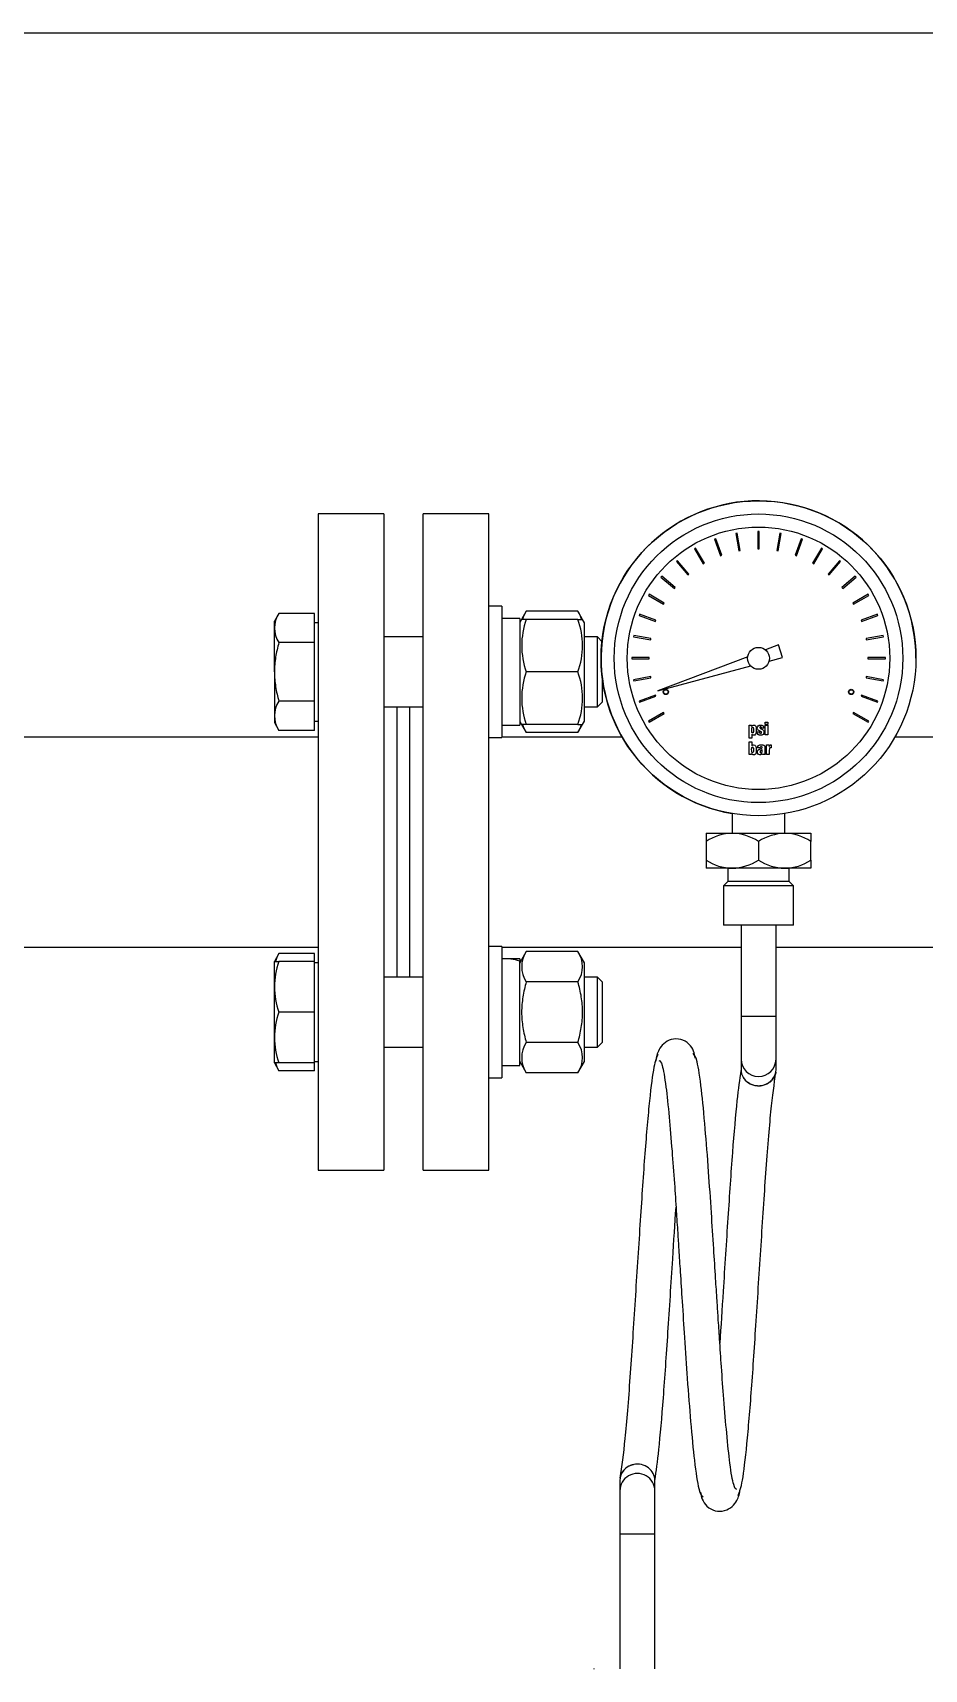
# Model space of a CAD drawing. Extents: x -681219 to -550379, y -242630 to -158199.
# Drawn here: x -637772 to -637391, y -176480 to -175780 of the extents above; entities that cross this region are included whole.
import ezdxf

# ---------------------------------------------------------------- set-up
doc = ezdxf.new("R2010")
doc.units = 0
doc.header["$LTSCALE"] = 1000
for name, color, linetype in [('$TD_AUDIT_GENERATED_(1F25)', 7, 'CONTINUOUS'), ('$TD_AUDIT_GENERATED_(1F41)', 7, 'CONTINUOUS'), ('$TD_AUDIT_GENERATED_(24C)', 7, 'CONTINUOUS'), ('16_GB93', 7, 'CONTINUOUS'), ('16_GB97.1', 7, 'CONTINUOUS'), ('DN40-PN1.6_GB911', 7, 'CONTINUOUS'), ('M16_GB6170', 7, 'CONTINUOUS'), ('M16×65_GB5782', 7, 'CONTINUOUS'), ('Y(YZ.Z)-100压力表1.', 7, 'CONTINUOUS'), ('环形虹吸管G0.5（铜）', 7, 'CONTINUOUS')]:
    doc.layers.add(name, color=color, linetype=linetype)

msp = doc.modelspace()

# ---------------------------------------------------------------- linework, layer by layer
at = {"layer": '$TD_AUDIT_GENERATED_(1F25)', "color": 7, "linetype": 'Continuous'}
for p, q in [((-637519.709, -176081.6115), (-637571.1751, -176081.6115)), ((-637374.7894, -176081.6115), (-637403.0861, -176081.6115)), ((-637571.1751, -176171.3878), (-637468.8789, -176171.3878)), ((-637453.9162, -176171.3878), (-637385.8088, -176171.3878))]:
    msp.add_line(p, q, dxfattribs=at)
at = {"layer": '$TD_AUDIT_GENERATED_(1F41)', "color": 7, "linetype": 'Continuous'}
for p, q in [((-637649.7294, -176081.6115), (-637814.5742, -176081.6115)), ((-637847.8032, -176171.3878), (-637649.7294, -176171.3878))]:
    msp.add_line(p, q, dxfattribs=at)
at = {"layer": '$TD_AUDIT_GENERATED_(24C)', "color": 7, "linetype": 'Continuous'}
msp.add_line((-639621.8734, -175780.4867), (-633113.0882, -175780.4867), dxfattribs=at)
at = {"layer": '16_GB93', "color": 7, "linetype": 'Continuous'}
for p, q in [((-637563.5067, -176030.9423), (-637571.1751, -176030.9423)), ((-637563.5067, -176030.9423), (-637563.5067, -176076.5786)), ((-637571.1751, -176076.5786), (-637563.5067, -176076.5786)), ((-637563.5067, -176076.551), (-637563.5067, -176076.5786)), ((-637564.6297, -176176.4207), (-637571.1751, -176176.4207)), ((-637563.5067, -176176.4207), (-637564.6297, -176176.4207)), ((-637563.5067, -176176.4483), (-637563.5067, -176178.2275)), ((-637563.5067, -176222.057), (-637563.5067, -176177.3796)), ((-637571.1751, -176222.057), (-637563.5067, -176222.057))]:
    msp.add_line(p, q, dxfattribs=at)
for centre, start, end in [((-637570.0521, -176199.2388), 73.3305416, 92.8209894), ((-637564.6297, -176199.2388), 87.1790106, 96.8238405)]:
    msp.add_arc(centre, 22.8182, start, end, dxfattribs=at)
at = {"layer": '16_GB97.1', "color": 7, "linetype": 'Continuous'}
for p, q in [((-637571.1751, -176025.7054), (-637576.7861, -176025.7054)), ((-637571.1751, -176025.7054), (-637571.1751, -176081.8156)), ((-637576.7861, -176081.8156), (-637571.1751, -176081.8156)), ((-637571.1751, -176171.1837), (-637576.7861, -176171.1837)), ((-637571.1751, -176171.1837), (-637571.1751, -176227.294)), ((-637576.7861, -176227.294), (-637571.1751, -176227.294))]:
    msp.add_line(p, q, dxfattribs=at)
at = {"layer": 'DN40-PN1.6_GB911', "color": 7, "linetype": 'Continuous'}
for p, q in [((-637649.7294, -175986.2241), (-637649.7294, -176266.7752)), ((-637621.6743, -175986.2241), (-637649.7294, -175986.2241)), ((-637621.6743, -175986.2241), (-637621.6743, -176266.7752)), ((-637604.8412, -176266.7752), (-637604.8412, -175986.2241)), ((-637576.7861, -175986.2241), (-637604.8412, -175986.2241)), ((-637576.7861, -176266.7752), (-637576.7861, -175986.2241)), ((-637616.0633, -176068.7232), (-637616.0633, -176184.2761)), ((-637610.4523, -176184.2761), (-637610.4523, -176068.7232)), ((-637649.7294, -176266.7752), (-637621.6743, -176266.7752)), ((-637604.8412, -176266.7752), (-637576.7861, -176266.7752))]:
    msp.add_line(p, q, dxfattribs=at)
at = {"layer": 'M16_GB6170', "color": 7, "linetype": 'Continuous'}
for p, q in [((-637560.6917, -176027.8435), (-637562.6968, -176031.3164)), ((-637538.6407, -176027.8435), (-637560.6917, -176027.8435)), ((-637536.6356, -176031.3164), (-637538.6407, -176027.8435)), ((-637562.6968, -176031.3164), (-637563.5067, -176032.7192)), ((-637560.692, -176031.3164), (-637562.6968, -176031.3164)), ((-637538.6404, -176031.3164), (-637560.692, -176031.3164)), ((-637538.6404, -176031.3164), (-637536.6356, -176031.3164)), ((-637535.8257, -176032.7192), (-637536.6356, -176031.3164)), ((-637535.8257, -176074.8018), (-637535.8257, -176032.7192)), ((-637538.6407, -176053.7605), (-637560.6917, -176053.7605)), ((-637563.5067, -176074.8018), (-637562.6968, -176076.2046)), ((-637562.6968, -176076.2046), (-637560.6917, -176079.6774)), ((-637560.692, -176076.2046), (-637562.6968, -176076.2046)), ((-637538.6404, -176076.2046), (-637560.692, -176076.2046)), ((-637538.6407, -176079.6774), (-637536.6356, -176076.2046)), ((-637538.6404, -176076.2046), (-637536.6356, -176076.2046)), ((-637536.6356, -176076.2046), (-637535.8257, -176074.8018)), ((-637538.6407, -176079.6774), (-637560.6917, -176079.6774)), ((-637560.6917, -176173.3219), (-637563.5067, -176178.1975)), ((-637538.6407, -176173.3219), (-637560.6917, -176173.3219)), ((-637535.8257, -176178.1975), (-637538.6407, -176173.3219)), ((-637535.8257, -176220.2802), (-637535.8257, -176178.1975)), ((-637538.6404, -176186.2804), (-637560.692, -176186.2804)), ((-637538.6404, -176212.1973), (-637560.692, -176212.1973)), ((-637563.5067, -176220.2802), (-637560.6917, -176225.1558)), ((-637538.6407, -176225.1558), (-637535.8257, -176220.2802)), ((-637538.6407, -176225.1558), (-637560.6917, -176225.1558))]:
    msp.add_line(p, q, dxfattribs=at)
for centre, radius, start, end in [((-637551.0711, -176034.323), 11.5992, 146.0398024, 164.7226116), ((-637548.2614, -176034.323), 11.5992, 15.2184678, 33.960049), ((-637530.0008, -176042.538), 32.6784, 159.9161491, 200.0855317), ((-637569.3315, -176042.538), 32.6783, 339.9144081, 20.0839111), ((-637530.0009, -176064.983), 32.6783, 159.9144081, 200.0839111), ((-637569.3316, -176064.983), 32.6784, 339.9161491, 20.0855317), ((-637551.071, -176073.198), 11.5992, 195.2184678, 213.960049), ((-637548.2613, -176073.198), 11.5992, 326.0398024, 344.7226116), ((-637551.0711, -176179.8014), 11.5992, 146.0398024, 213.9572864), ((-637548.2614, -176179.8014), 11.5992, 326.0428621, 33.960049), ((-637551.071, -176218.6763), 11.5992, 146.0428621, 213.960049), ((-637548.2613, -176218.6763), 11.5992, 326.0398024, 33.9572864)]:
    msp.add_arc(centre, radius, start, end, dxfattribs=at)
for points, knots in [([(-637560.692, -176186.2804), (-637561.3005, -176188.3882), (-637561.811, -176190.5474), (-637562.5089, -176194.8763), (-637562.697, -176197.0525), (-637562.6967, -176200.3376), (-637562.6501, -176201.4361), (-637562.4651, -176203.6398), (-637562.3275, -176204.7346), (-637561.8004, -176207.9804), (-637561.2967, -176210.1027), (-637560.692, -176212.1973)], [0, 0, 0, 0, 0.25, 0.25, 0.5, 0.5, 0.625, 0.625, 0.75, 0.75, 1, 1, 1, 1]), ([(-637538.6404, -176212.1973), (-637538.0357, -176210.1027), (-637537.532, -176207.9804), (-637537.0049, -176204.7346), (-637536.8673, -176203.6398), (-637536.6823, -176201.4361), (-637536.6357, -176200.3376), (-637536.6354, -176197.0525), (-637536.8235, -176194.8763), (-637537.5214, -176190.5474), (-637538.0319, -176188.3882), (-637538.6404, -176186.2804)], [0, 0, 0, 0, 0.25, 0.25, 0.375, 0.375, 0.5, 0.5, 0.75, 0.75, 1, 1, 1, 1])]:
    msp.add_open_spline(points, degree=3, knots=knots, dxfattribs=at)
at = {"layer": 'M16×65_GB5782', "color": 7, "linetype": 'Continuous'}
for p, q in [((-637666.4974, -176028.7447), (-637668.4328, -176032.0968)), ((-637651.2257, -176028.7447), (-637666.4974, -176028.7447)), ((-637651.2257, -176041.2526), (-637651.2257, -176028.7447)), ((-637668.4328, -176053.7605), (-637668.4328, -176032.0968)), ((-637649.7294, -176032.7192), (-637651.2257, -176032.7192)), ((-637651.2257, -176041.2526), (-637666.4977, -176041.2526)), ((-637651.2257, -176066.2684), (-637651.2257, -176041.2526)), ((-637604.8412, -176038.7978), (-637621.6743, -176038.7978)), ((-637530.2521, -176038.7978), (-637535.8257, -176038.7978)), ((-637530.2521, -176068.7232), (-637530.2521, -176038.7978)), ((-637528.3399, -176040.7099), (-637530.2521, -176038.7978)), ((-637668.4328, -176053.7605), (-637668.4328, -176075.4242)), ((-637528.1573, -176066.6284), (-637528.1573, -176056.707)), ((-637651.2257, -176066.2684), (-637666.4977, -176066.2684)), ((-637651.2257, -176078.7763), (-637651.2257, -176066.2684)), ((-637621.6743, -176068.7232), (-637604.8412, -176068.7232)), ((-637535.8257, -176068.7232), (-637530.2521, -176068.7232)), ((-637530.2521, -176068.7232), (-637528.1573, -176066.6284)), ((-637668.4328, -176075.4242), (-637666.4974, -176078.7763)), ((-637651.2257, -176074.8018), (-637649.7294, -176074.8018)), ((-637651.2257, -176078.7763), (-637666.4974, -176078.7763)), ((-637666.4974, -176174.223), (-637668.4328, -176177.5752)), ((-637651.2257, -176174.223), (-637666.4974, -176174.223)), ((-637651.2257, -176177.5752), (-637651.2257, -176174.223)), ((-637668.4328, -176220.9025), (-637668.4328, -176177.5752)), ((-637668.4328, -176177.5752), (-637666.4977, -176177.5752)), ((-637651.2257, -176177.5752), (-637666.4977, -176177.5752)), ((-637651.2257, -176199.2388), (-637651.2257, -176177.5752)), ((-637649.7294, -176178.1975), (-637651.2257, -176178.1975)), ((-637604.8412, -176184.2761), (-637621.6743, -176184.2761)), ((-637530.2521, -176184.2761), (-637535.8257, -176184.2761)), ((-637530.2521, -176214.2016), (-637530.2521, -176184.2761)), ((-637528.1573, -176186.3709), (-637530.2521, -176184.2761)), ((-637528.1573, -176212.1068), (-637528.1573, -176186.3709)), ((-637651.2257, -176199.2388), (-637666.4974, -176199.2388)), ((-637651.2257, -176220.9025), (-637651.2257, -176199.2388)), ((-637621.6743, -176214.2016), (-637604.8412, -176214.2016)), ((-637535.8257, -176214.2016), (-637530.2521, -176214.2016)), ((-637530.2521, -176214.2016), (-637528.1573, -176212.1068)), ((-637668.4328, -176220.9025), (-637666.4974, -176224.2546)), ((-637666.4977, -176220.9025), (-637668.4328, -176220.9025)), ((-637651.2257, -176220.9025), (-637666.4977, -176220.9025)), ((-637651.2257, -176224.2546), (-637666.4974, -176224.2546)), ((-637651.2257, -176220.2802), (-637649.7294, -176220.2802)), ((-637651.2257, -176224.2546), (-637651.2257, -176220.9025))]:
    msp.add_line(p, q, dxfattribs=at)
for centre, radius, start, end in [((-637657.2113, -176034.9989), 11.1958, 146.0398024, 213.9572864), ((-637657.2113, -176072.5221), 11.1959, 146.0428621, 213.960049), ((-637657.2113, -176180.4772), 11.1958, 146.0398024, 164.722612), ((-637636.8737, -176188.4066), 31.5421, 159.9161491, 200.0855317), ((-637636.8738, -176210.0711), 31.542, 159.9144081, 200.0839111), ((-637657.2113, -176218.0005), 11.1959, 195.2184681, 213.960049)]:
    msp.add_arc(centre, radius, start, end, dxfattribs=at)
for points, knots in [([(-637666.4977, -176041.2526), (-637667.085, -176043.2869), (-637667.5776, -176045.3704), (-637668.2511, -176049.5469), (-637668.4328, -176051.6469), (-637668.4328, -176053.7605)], [0, 0, 0, 0, 0.5, 0.5, 1, 1, 1, 1]), ([(-637668.4328, -176053.7605), (-637668.4328, -176054.8179), (-637668.3879, -176055.8788), (-637668.2093, -176058.0071), (-637668.0765, -176059.0635), (-637667.5678, -176062.1969), (-637667.0816, -176064.2459), (-637666.4977, -176066.2684)], [0, 0, 0, 0, 0.25, 0.25, 0.5, 0.5, 1, 1, 1, 1])]:
    msp.add_open_spline(points, degree=3, knots=knots, dxfattribs=at)
at = {"layer": 'Y(YZ.Z)-100压力表1.', "color": 7, "linetype": 'Continuous'}
for p, q in [((-637461.117, -175993.7055), (-637461.6781, -175993.7055)), ((-637461.6781, -175993.7055), (-637461.6781, -176001.1868)), ((-637461.117, -176001.1868), (-637461.117, -175993.7055)), ((-637488.2745, -176000.832), (-637488.7604, -176001.1125)), ((-637488.7604, -176001.1125), (-637485.0197, -176007.5916)), ((-637484.5338, -176007.311), (-637488.2745, -176000.832)), ((-637479.685, -175996.8806), (-637480.2123, -175997.0725)), ((-637480.2123, -175997.0725), (-637477.6535, -176004.1027)), ((-637477.1262, -176003.9108), (-637479.685, -175996.8806)), ((-637470.5399, -175994.4808), (-637471.0925, -175994.5782)), ((-637471.0925, -175994.5782), (-637469.7933, -176001.9459)), ((-637469.2408, -176001.8485), (-637470.5399, -175994.4808)), ((-637452.2551, -175994.4808), (-637453.5543, -176001.8485)), ((-637453.0017, -176001.9459), (-637451.7026, -175994.5782)), ((-637451.7026, -175994.5782), (-637452.2551, -175994.4808)), ((-637443.11, -175996.8806), (-637445.6688, -176003.9108)), ((-637445.1415, -176004.1027), (-637442.5828, -175997.0725)), ((-637442.5828, -175997.0725), (-637443.11, -175996.8806)), ((-637434.5205, -176000.832), (-637438.2612, -176007.311)), ((-637437.7753, -176007.5916), (-637434.0346, -176001.1125)), ((-637434.0346, -176001.1125), (-637434.5205, -176000.832)), ((-637496.0473, -176006.2149), (-637496.4772, -176006.5755)), ((-637496.4772, -176006.5755), (-637491.6682, -176012.3066)), ((-637491.2384, -176011.9459), (-637496.0473, -176006.2149)), ((-637485.0197, -176007.5916), (-637484.5338, -176007.311)), ((-637477.6535, -176004.1027), (-637477.1262, -176003.9108)), ((-637469.7933, -176001.9459), (-637469.2408, -176001.8485)), ((-637461.6781, -176001.1868), (-637461.117, -176001.1868)), ((-637453.5543, -176001.8485), (-637453.0017, -176001.9459)), ((-637445.6688, -176003.9108), (-637445.1415, -176004.1027)), ((-637438.2612, -176007.311), (-637437.7753, -176007.5916)), ((-637426.7477, -176006.2149), (-637431.5566, -176011.9459)), ((-637431.1268, -176012.3066), (-637426.3179, -176006.5755)), ((-637426.3179, -176006.5755), (-637426.7477, -176006.2149)), ((-637502.7673, -176012.8657), (-637503.128, -176013.2956)), ((-637503.128, -176013.2956), (-637497.3969, -176018.1045)), ((-637497.0363, -176017.6747), (-637502.7673, -176012.8657)), ((-637491.6682, -176012.3066), (-637491.2384, -176011.9459)), ((-637431.5566, -176011.9459), (-637431.1268, -176012.3066)), ((-637420.0277, -176012.8657), (-637425.7587, -176017.6747)), ((-637425.3981, -176018.1045), (-637419.667, -176013.2956)), ((-637419.667, -176013.2956), (-637420.0277, -176012.8657)), ((-637508.2304, -176020.5825), (-637508.5109, -176021.0684)), ((-637508.5109, -176021.0684), (-637502.0319, -176024.8091)), ((-637501.7513, -176024.3231), (-637508.2304, -176020.5825)), ((-637497.3969, -176018.1045), (-637497.0363, -176017.6747)), ((-637425.7587, -176017.6747), (-637425.3981, -176018.1045)), ((-637414.5647, -176020.5825), (-637421.0437, -176024.3231)), ((-637420.7632, -176024.8091), (-637414.2841, -176021.0684)), ((-637414.2841, -176021.0684), (-637414.5647, -176020.5825)), ((-637502.0319, -176024.8091), (-637501.7513, -176024.3231)), ((-637421.0437, -176024.3231), (-637420.7632, -176024.8091)), ((-637512.2704, -176029.1306), (-637512.4623, -176029.6579)), ((-637512.4623, -176029.6579), (-637505.4321, -176032.2166)), ((-637505.2402, -176031.6894), (-637512.2704, -176029.1306)), ((-637505.4321, -176032.2166), (-637505.2402, -176031.6894)), ((-637410.5247, -176029.1306), (-637417.5548, -176031.6894)), ((-637417.5548, -176031.6894), (-637417.3629, -176032.2166)), ((-637417.3629, -176032.2166), (-637410.3327, -176029.6579)), ((-637410.3327, -176029.6579), (-637410.5247, -176029.1306)), ((-637514.7646, -176038.2504), (-637514.8621, -176038.803)), ((-637514.8621, -176038.803), (-637507.4944, -176040.1021)), ((-637507.3969, -176039.5495), (-637514.7646, -176038.2504)), ((-637507.4944, -176040.1021), (-637507.3969, -176039.5495)), ((-637452.9128, -176042.2386), (-637458.4172, -176044.3424)), ((-637451.1789, -176047.575), (-637452.9128, -176042.2386)), ((-637408.0304, -176038.2504), (-637415.3981, -176039.5495)), ((-637415.3981, -176039.5495), (-637415.3006, -176040.1021)), ((-637415.3006, -176040.1021), (-637407.9329, -176038.803)), ((-637407.9329, -176038.803), (-637408.0304, -176038.2504)), ((-637508.156, -176047.6648), (-637515.6374, -176047.6648)), ((-637515.6374, -176047.6648), (-637515.6374, -176048.2259)), ((-637515.6374, -176048.2259), (-637508.156, -176048.2259)), ((-637508.156, -176048.2259), (-637508.156, -176047.6648)), ((-637466.0212, -176047.2486), (-637504.4153, -176061.9227)), ((-637456.8686, -176049.1084), (-637451.1789, -176047.575)), ((-637407.1576, -176047.6648), (-637414.639, -176047.6648)), ((-637414.639, -176047.6648), (-637414.639, -176048.2259)), ((-637414.639, -176048.2259), (-637407.1576, -176048.2259)), ((-637407.1576, -176048.2259), (-637407.1576, -176047.6648)), ((-637507.4944, -176055.7886), (-637514.8621, -176057.0877)), ((-637514.8621, -176057.0877), (-637514.7646, -176057.6403)), ((-637514.7646, -176057.6403), (-637507.3969, -176056.3412)), ((-637507.3969, -176056.3412), (-637507.4944, -176055.7886)), ((-637504.4153, -176061.9227), (-637464.7286, -176051.2268)), ((-637415.3006, -176055.7886), (-637415.3981, -176056.3412)), ((-637415.3981, -176056.3412), (-637408.0304, -176057.6403)), ((-637407.9329, -176057.0877), (-637415.3006, -176055.7886)), ((-637408.0304, -176057.6403), (-637407.9329, -176057.0877)), ((-637505.4321, -176063.6741), (-637512.4623, -176066.2329)), ((-637505.2402, -176064.2013), (-637505.4321, -176063.6741)), ((-637417.3629, -176063.6741), (-637417.5548, -176064.2013)), ((-637410.3327, -176066.2329), (-637417.3629, -176063.6741)), ((-637512.4623, -176066.2329), (-637512.2704, -176066.7601)), ((-637512.2704, -176066.7601), (-637505.2402, -176064.2013)), ((-637502.0319, -176071.0817), (-637508.5109, -176074.8223)), ((-637501.7513, -176071.5676), (-637502.0319, -176071.0817)), ((-637420.7632, -176071.0817), (-637421.0437, -176071.5676)), ((-637414.2841, -176074.8223), (-637420.7632, -176071.0817)), ((-637417.5548, -176064.2013), (-637410.5247, -176066.7601)), ((-637410.5247, -176066.7601), (-637410.3327, -176066.2329)), ((-637508.5109, -176074.8223), (-637508.2304, -176075.3083)), ((-637508.2304, -176075.3083), (-637501.7513, -176071.5676)), ((-637465.4346, -176082.1115), (-637465.4346, -176076.6047)), ((-637465.4346, -176076.6047), (-637464.3784, -176076.6047)), ((-637464.3784, -176076.6047), (-637464.3784, -176077.0668)), ((-637459.1044, -176077.8172), (-637460.1119, -176077.8138)), ((-637458.5242, -176076.1982), (-637458.5242, -176075.2011)), ((-637458.5242, -176075.2011), (-637457.3811, -176075.2011)), ((-637457.3811, -176076.1982), (-637458.5242, -176076.1982)), ((-637458.5242, -176080.7252), (-637458.5242, -176076.6047)), ((-637458.5242, -176076.6047), (-637457.3811, -176076.6047)), ((-637457.3811, -176075.2011), (-637457.3811, -176076.1982)), ((-637457.3811, -176076.6047), (-637457.3811, -176080.7252)), ((-637421.0437, -176071.5676), (-637414.5647, -176075.3083)), ((-637414.5647, -176075.3083), (-637414.2841, -176074.8223)), ((-637465.4554, -176089.1331), (-637465.4554, -176083.6471)), ((-637465.4554, -176083.6471), (-637464.3054, -176083.6471)), ((-637464.295, -176082.1115), (-637465.4346, -176082.1115)), ((-637464.3054, -176083.6471), (-637464.3054, -176085.3843)), ((-637464.295, -176080.3709), (-637464.295, -176082.1115)), ((-637461.9741, -176079.4224), (-637460.9458, -176079.4293)), ((-637457.3811, -176080.7252), (-637458.5242, -176080.7252)), ((-637457.9335, -176089.1331), (-637457.9335, -176085.0126)), ((-637457.9335, -176085.0126), (-637456.8704, -176085.0126)), ((-637456.8704, -176085.0126), (-637456.8704, -176085.5893)), ((-637455.9462, -176084.9292), (-637455.9462, -176086.232)), ((-637464.3888, -176089.1331), (-637465.4554, -176089.1331)), ((-637464.3888, -176088.6884), (-637464.3888, -176089.1331)), ((-637460.6296, -176086.2633), (-637461.7796, -176086.2633)), ((-637459.7193, -176089.1331), (-637459.7888, -176088.7544)), ((-637458.5207, -176089.1331), (-637459.7193, -176089.1331)), ((-637456.7835, -176089.1331), (-637457.9335, -176089.1331)), ((-637472.6196, -176114.3359), (-637472.6196, -176122.759)), ((-637450.1755, -176122.759), (-637450.1755, -176114.3359)), ((-637483.8416, -176122.759), (-637472.6196, -176122.759)), ((-637483.8416, -176122.759), (-637483.8416, -176126.2311)), ((-637483.8416, -176126.2311), (-637483.8416, -176134.2496)), ((-637472.6196, -176122.759), (-637450.1755, -176122.759)), ((-637461.3975, -176126.2311), (-637461.3975, -176134.2496)), ((-637450.1755, -176122.759), (-637438.9534, -176122.759)), ((-637438.9534, -176122.759), (-637438.9534, -176126.2311)), ((-637438.9534, -176134.2496), (-637438.9534, -176126.2311)), ((-637483.8416, -176134.2496), (-637483.8416, -176137.7217)), ((-637472.6196, -176137.7217), (-637483.8416, -176137.7217)), ((-637474.4899, -176137.7217), (-637474.4899, -176143.3327)), ((-637450.1755, -176137.7217), (-637472.6196, -176137.7217)), ((-637438.9534, -176137.7217), (-637450.1755, -176137.7217)), ((-637448.3051, -176143.3327), (-637448.3051, -176137.7217)), ((-637438.9534, -176134.2496), (-637438.9534, -176137.7217)), ((-637474.4899, -176143.3327), (-637476.3602, -176145.2031)), ((-637446.4348, -176145.2031), (-637476.3602, -176145.2031)), ((-637476.3602, -176145.2031), (-637476.3602, -176162.0361)), ((-637448.3051, -176143.3327), (-637474.4899, -176143.3327)), ((-637446.4348, -176145.2031), (-637448.3051, -176143.3327)), ((-637446.4348, -176162.0361), (-637446.4348, -176145.2031)), ((-637446.4348, -176162.0361), (-637476.3602, -176162.0361))]:
    msp.add_line(p, q, dxfattribs=at)
for centre, radius in [((-637461.3975, -176047.9454), 67.3323), ((-637461.3975, -176047.9454), 61.7212), ((-637461.3975, -176047.9454), 56.1102), ((-637461.3975, -176047.9454), 4.6759), ((-637501.0309, -176062.332), 1.1222), ((-637501.0309, -176062.332), 0.9352), ((-637421.7642, -176062.332), 1.1222), ((-637421.7642, -176062.332), 0.9352)]:
    msp.add_circle(centre, radius, dxfattribs=at)
for centre, radius, start, end in [((-637461.3975, -176047.9454), 67.3323, 0, 260.4059318), ((-637471.9966, -176144.6435), 21.8934, 91.6304664, 122.7537811), ((-637473.2699, -176144.7321), 21.9827, 57.3110673, 88.3046852), ((-637449.3728, -176145.2243), 22.4797, 92.0461906, 122.3380569), ((-637450.825, -176144.7296), 21.9802, 57.309237, 88.3065156), ((-637471.97, -176115.7511), 21.9802, 237.309237, 268.3065156), ((-637473.564, -176114.7981), 22.9431, 272.359226, 302.0250215), ((-637449.5518, -176115.8349), 21.8956, 237.2478629, 268.3678896), ((-637450.7984, -176115.8372), 21.8934, 271.6304664, 302.7537811)]:
    msp.add_arc(centre, radius, start, end, dxfattribs=at)
for points, knots in [([(-637464.3784, -176077.0668), (-637464.2741, -176076.8827), (-637464.1386, -176076.7402), (-637463.9823, -176076.6464), (-637463.8234, -176076.5511), (-637463.6488, -176076.504), (-637463.2909, -176076.504), (-637463.145, -176076.5317), (-637463.0095, -176076.5908), (-637462.8782, -176076.648), (-637462.7663, -176076.7263), (-637462.6794, -176076.8305), (-637462.5749, -176076.956), (-637462.5057, -176077.1328), (-637462.4223, -176077.5636), (-637462.4015, -176077.9666), (-637462.4015, -176079.5023), (-637462.4779, -176080.1172), (-637462.6343, -176080.4091), (-637462.7921, -176080.7036), (-637463.0686, -176080.8503), (-637463.6488, -176080.8503), (-637463.8016, -176080.8086), (-637463.9337, -176080.7287), (-637464.0641, -176080.6497), (-637464.1873, -176080.5307), (-637464.295, -176080.3709)], [0, 0, 0, 0, 0.07624217, 0.07624217, 0.07624217, 0.14794976, 0.14794976, 0.20813291, 0.20813291, 0.20813291, 0.26187658, 0.26187658, 0.26187658, 0.3950886, 0.3950886, 0.52830061, 0.52830061, 0.7394144, 0.7394144, 0.7394144, 0.8751054, 0.8751054, 0.93309301, 0.93309301, 0.93309301, 1, 1, 1, 1]), ([(-637463.9441, -176079.8706), (-637463.7914, -176079.8667), (-637463.6905, -176079.7872), (-637463.6349, -176079.6135), (-637463.5803, -176079.4429), (-637463.5515, -176079.0437), (-637463.5515, -176078.0431), (-637463.5793, -176077.786), (-637463.6314, -176077.647), (-637463.6839, -176077.5069), (-637463.7808, -176077.4385), (-637464.0657, -176077.4385), (-637464.1699, -176077.5185), (-637464.229, -176077.6817), (-637464.2869, -176077.842), (-637464.3158, -176078.262), (-637464.3158, -176079.2973), (-637464.288, -176079.5405), (-637464.2325, -176079.6725), (-637464.1756, -176079.8075), (-637464.0796, -176079.874), (-637463.9441, -176079.8706)], [0, 0, 0, 0, 0.07756854, 0.07756854, 0.07756854, 0.29847913, 0.29847913, 0.43102549, 0.43102549, 0.43102549, 0.49769048, 0.49769048, 0.57488153, 0.57488153, 0.57488153, 0.81162395, 0.81162395, 0.93299951, 0.93299951, 0.93299951, 1, 1, 1, 1]), ([(-637460.1119, -176077.8138), (-637460.1154, -176077.6053), (-637460.1467, -176077.4594), (-637460.2057, -176077.3691), (-637460.2632, -176077.2812), (-637460.3586, -176077.237), (-637460.6087, -176077.237), (-637460.7025, -176077.2683), (-637460.772, -176077.3308), (-637460.8396, -176077.3917), (-637460.8728, -176077.4768), (-637460.8728, -176077.7617), (-637460.7025, -176077.9284), (-637460.3551, -176078.0813), (-637460.3067, -176078.1026), (-637460.2683, -176078.1195), (-637460.2439, -176078.1299), (-637459.771, -176078.3326), (-637459.4587, -176078.5469), (-637459.3024, -176078.7484), (-637459.1464, -176078.9494), (-637459.0627, -176079.207), (-637459.0627, -176079.947), (-637459.1912, -176080.2701), (-637459.4483, -176080.4959), (-637459.7052, -176080.7216), (-637460.0702, -176080.8399), (-637460.9979, -176080.8399), (-637461.3453, -176080.7252), (-637461.5989, -176080.4959), (-637461.8506, -176080.2684), (-637461.9741, -176079.9435), (-637461.9741, -176079.5266), (-637461.9741, -176079.4919), (-637461.9741, -176079.4571), (-637461.9741, -176079.4224)], [0, 0, 0, 0, 0.0523858, 0.0523858, 0.0523858, 0.09037663, 0.09037663, 0.12436843, 0.12436843, 0.12436843, 0.166099, 0.166099, 0.24236521, 0.24236521, 0.24236521, 0.256188, 0.256188, 0.256188, 0.38570036, 0.38570036, 0.38570036, 0.48054396, 0.48054396, 0.6029228, 0.6029228, 0.6029228, 0.73792264, 0.73792264, 0.86602467, 0.86602467, 0.86602467, 0.98812287, 0.98812287, 0.98812287, 1, 1, 1, 1]), ([(-637460.9458, -176079.4293), (-637460.9319, -176079.6413), (-637460.8936, -176079.8011), (-637460.7477, -176079.9956), (-637460.6435, -176080.0443), (-637460.3864, -176080.0443), (-637460.2961, -176080.013), (-637460.2196, -176079.9435), (-637460.1468, -176079.8773), (-637460.1119, -176079.7907), (-637460.1119, -176079.5891), (-637460.1362, -176079.5127), (-637460.1849, -176079.4502), (-637460.2331, -176079.3881), (-637460.3482, -176079.3181), (-637460.5219, -176079.2348), (-637460.5597, -176079.2166), (-637460.6192, -176079.1896), (-637460.7025, -176079.1479), (-637461.1125, -176078.9429), (-637461.4078, -176078.7762), (-637461.5711, -176078.6059), (-637461.685, -176078.4872), (-637461.7796, -176078.3592), (-637461.8387, -176078.2064), (-637461.8982, -176078.0523), (-637461.9325, -176077.8937), (-637461.9325, -176077.3517), (-637461.8039, -176077.0529), (-637461.5503, -176076.8271), (-637461.2964, -176076.601), (-637460.9492, -176076.4935), (-637460.0598, -176076.4935), (-637459.7124, -176076.6012), (-637459.226, -176077.032), (-637459.1044, -176077.3413), (-637459.1044, -176077.7408), (-637459.1044, -176077.7663), (-637459.1044, -176077.7918), (-637459.1044, -176077.8172)], [0, 0, 0, 0, 0.04793967, 0.04793967, 0.09587934, 0.09587934, 0.13446493, 0.13446493, 0.13446493, 0.16886548, 0.16886548, 0.19681592, 0.19681592, 0.19681592, 0.24334644, 0.24334644, 0.24334644, 0.2665136, 0.2665136, 0.2665136, 0.38531736, 0.38531736, 0.38531736, 0.44126223, 0.44126223, 0.44126223, 0.49462971, 0.49462971, 0.61470655, 0.61470655, 0.61470655, 0.73759171, 0.73759171, 0.864378, 0.864378, 0.99116428, 0.99116428, 0.99116428, 1, 1, 1, 1]), ([(-637464.3054, -176085.3843), (-637464.2012, -176085.221), (-637464.0831, -176085.1029), (-637463.819, -176084.95), (-637463.6661, -176084.9118), (-637463.0859, -176084.9118), (-637462.8045, -176085.0577), (-637462.6482, -176085.353), (-637462.4925, -176085.6471), (-637462.4119, -176086.2598), (-637462.4119, -176087.6252), (-637462.4223, -176087.9588), (-637462.4467, -176088.1846), (-637462.4713, -176088.4139), (-637462.5057, -176088.5842), (-637462.5578, -176088.6919), (-637462.6472, -176088.8766), (-637462.7628, -176089.0184), (-637462.9122, -176089.1157), (-637463.0625, -176089.2136), (-637463.2492, -176089.2582), (-637463.6592, -176089.2582), (-637463.8329, -176089.2095), (-637464.1456, -176089.015), (-637464.2811, -176088.8725), (-637464.3888, -176088.6884)], [0, 0, 0, 0, 0.06000828, 0.06000828, 0.12001655, 0.12001655, 0.26043592, 0.26043592, 0.26043592, 0.51627178, 0.51627178, 0.63420356, 0.63420356, 0.63420356, 0.70233585, 0.70233585, 0.70233585, 0.77543938, 0.77543938, 0.77543938, 0.85545523, 0.85545523, 0.92772762, 0.92772762, 1, 1, 1, 1]), ([(-637461.7796, -176086.2633), (-637461.7796, -176085.8012), (-637461.651, -176085.4573), (-637461.3905, -176085.2314), (-637461.1319, -176085.0073), (-637460.7373, -176084.891), (-637459.9729, -176084.891), (-637459.761, -176084.9118), (-637459.3858, -176085.0021), (-637459.2294, -176085.0647), (-637459.1044, -176085.1446), (-637458.938, -176085.2509), (-637458.8299, -176085.3878), (-637458.6979, -176085.6935), (-637458.6666, -176085.9749), (-637458.6666, -176086.3814), (-637458.6666, -176086.913), (-637458.6666, -176087.4446), (-637458.6666, -176087.9761), (-637458.6666, -176088.2993), (-637458.6527, -176088.5494), (-637458.6319, -176088.7197), (-637458.611, -176088.8903), (-637458.5728, -176089.0289), (-637458.5207, -176089.1331)], [0, 0, 0, 0, 0.14802444, 0.14802444, 0.14802444, 0.31291479, 0.31291479, 0.38668152, 0.38668152, 0.46044826, 0.46044826, 0.46044826, 0.55018647, 0.55018647, 0.63992468, 0.63992468, 0.63992468, 0.84726201, 0.84726201, 0.84726201, 0.94408807, 0.94408807, 0.94408807, 1, 1, 1, 1]), ([(-637456.8704, -176085.5893), (-637456.7453, -176085.3843), (-637456.6063, -176085.228), (-637456.3075, -176085.0126), (-637456.1373, -176084.95), (-637455.9462, -176084.9292)], [0, 0, 0, 0, 0.5, 0.5, 1, 1, 1, 1]), ([(-637463.9545, -176085.8881), (-637464.09, -176085.8881), (-637464.1873, -176085.9541), (-637464.2429, -176086.0861), (-637464.2997, -176086.2211), (-637464.3263, -176086.4613), (-637464.3263, -176087.4967), (-637464.295, -176087.9206), (-637464.2394, -176088.0804), (-637464.1834, -176088.2413), (-637464.0761, -176088.3201), (-637463.7947, -176088.3201), (-637463.7044, -176088.261), (-637463.6557, -176088.136), (-637463.6094, -176088.0169), (-637463.5828, -176087.7364), (-637463.5828, -176087.2987), (-637463.5828, -176087.2616), (-637463.5828, -176087.2245), (-637463.5828, -176087.1875), (-637463.5828, -176086.6003), (-637463.6071, -176086.239), (-637463.6592, -176086.0965), (-637463.7102, -176085.9572), (-637463.8121, -176085.8881), (-637463.9545, -176085.8881)], [0, 0, 0, 0, 0.06677236, 0.06677236, 0.06677236, 0.18837954, 0.18837954, 0.42557376, 0.42557376, 0.42557376, 0.50089364, 0.50089364, 0.56423081, 0.56423081, 0.56423081, 0.71489791, 0.71489791, 0.71489791, 0.73475209, 0.73475209, 0.73475209, 0.93059554, 0.93059554, 0.93059554, 1, 1, 1, 1]), ([(-637459.7888, -176088.7544), (-637459.9347, -176088.9073), (-637460.0911, -176089.0219), (-637460.2648, -176089.1018), (-637460.4372, -176089.1811), (-637460.6261, -176089.2165), (-637461.1507, -176089.2165), (-637461.4078, -176089.1122), (-637461.5989, -176088.9038), (-637461.7902, -176088.6952), (-637461.8803, -176088.4104), (-637461.8803, -176087.7399), (-637461.8004, -176087.4828), (-637461.6406, -176087.2778), (-637461.4825, -176087.075), (-637461.2202, -176086.9026), (-637460.8554, -176086.7532), (-637460.7701, -176086.7182), (-637460.647, -176086.6768), (-637460.4976, -176086.6246), (-637460.0618, -176086.4726), (-637459.8444, -176086.2911), (-637459.8444, -176085.9749), (-637459.8757, -176085.8811), (-637460.0007, -176085.7561), (-637460.0911, -176085.7248), (-637460.3516, -176085.7248), (-637460.4593, -176085.7665), (-637460.5254, -176085.8499), (-637460.5927, -176085.9349), (-637460.6296, -176086.0618), (-637460.6296, -176086.2355), (-637460.6296, -176086.2448), (-637460.6296, -176086.254), (-637460.6296, -176086.2633)], [0, 0, 0, 0, 0.08035011, 0.08035011, 0.08035011, 0.15516133, 0.15516133, 0.27511725, 0.27511725, 0.27511725, 0.40130581, 0.40130581, 0.51156765, 0.51156765, 0.51156765, 0.64094283, 0.64094283, 0.64094283, 0.69248044, 0.69248044, 0.69248044, 0.77784659, 0.77784659, 0.82876675, 0.82876675, 0.87968691, 0.87968691, 0.94109063, 0.94109063, 0.94109063, 0.99623728, 0.99623728, 0.99623728, 1, 1, 1, 1]), ([(-637459.8652, -176087.1423), (-637460.1675, -176087.2257), (-637460.3864, -176087.3299), (-637460.5254, -176087.455), (-637460.6624, -176087.5783), (-637460.7303, -176087.7329), (-637460.7303, -176088.0491), (-637460.6956, -176088.1568), (-637460.6296, -176088.2332)], [0, 0, 0, 0, 0.46113558, 0.46113558, 0.46113558, 0.77497969, 0.77497969, 1, 1, 1, 1]), ([(-637460.6296, -176088.2332), (-637460.5604, -176088.3134), (-637460.4698, -176088.3514), (-637460.1814, -176088.3514), (-637460.0598, -176088.2958), (-637459.9799, -176088.1811), (-637459.9011, -176088.0681), (-637459.8652, -176087.8754), (-637459.8652, -176087.6044), (-637459.8652, -176087.4504), (-637459.8652, -176087.2963), (-637459.8652, -176087.1423)], [0, 0, 0, 0, 0.16846624, 0.16846624, 0.41125581, 0.41125581, 0.41125581, 0.74277757, 0.74277757, 0.74277757, 1, 1, 1, 1]), ([(-637455.9462, -176086.232), (-637456.0122, -176086.2216), (-637456.0713, -176086.2112), (-637456.1894, -176086.1973), (-637456.2415, -176086.1938), (-637456.4743, -176086.1938), (-637456.6029, -176086.2598), (-637456.6758, -176086.3884), (-637456.7494, -176086.5181), (-637456.7835, -176086.774), (-637456.7835, -176087.1527), (-637456.7835, -176087.8129), (-637456.7835, -176088.473), (-637456.7835, -176089.1331)], [0, 0, 0, 0, 0.03890004, 0.03890004, 0.07780008, 0.07780008, 0.22506451, 0.22506451, 0.22506451, 0.44357797, 0.44357797, 0.44357797, 1, 1, 1, 1])]:
    msp.add_open_spline(points, degree=3, knots=knots, dxfattribs=at)
at = {"layer": '环形虹吸管G0.5（铜）', "color": 7, "linetype": 'Continuous'}
for p, q in [((-637468.8789, -176162.0361), (-637468.8789, -176201.0125)), ((-637453.9162, -176201.0125), (-637453.9162, -176162.0361)), ((-637468.8789, -176201.0125), (-637453.9162, -176201.0125)), ((-637468.8789, -176201.0125), (-637468.8789, -176219.3526)), ((-637453.9162, -176219.3526), (-637453.9162, -176201.0125)), ((-637468.8789, -176219.3526), (-637468.8789, -176223.6892)), ((-637453.9162, -176223.6892), (-637453.9162, -176219.3526)), ((-637520.6759, -176399.5233), (-637520.6759, -176403.8542)), ((-637505.7132, -176403.8542), (-637505.7132, -176399.5233)), ((-637520.6759, -176403.8542), (-637520.6759, -176422.3142)), ((-637505.7132, -176422.3142), (-637505.7132, -176403.8542)), ((-637520.6759, -176422.3142), (-637505.7132, -176422.3142)), ((-637520.6759, -176422.3142), (-637520.6759, -176479.994)), ((-637505.7132, -176479.994), (-637505.7132, -176422.3142)), ((-637531.7109, -176479.994), (-637531.898, -176480.1811))]:
    msp.add_line(p, q, dxfattribs=at)
for centre, major_axis, ratio, start_param, end_param in [((-637461.3975, -176219.3526), (-7.4814, 0), 0.9860133, 0, 3.14159265), ((-637461.3975, -176223.6892), (7.4814, 0), 0.93969262, 3.14159265, 3.68570747), ((-637461.3975, -176223.6892), (-7.4814, 0), 0.93969262, 0.54411482, 3.14159265), ((-637513.1946, -176399.5233), (7.4814, 0), 0.93969262, 1.78252609, 3.14159265), ((-637513.1946, -176399.5233), (-7.4814, 0), 0.93969262, 3.14159265, 4.92411875), ((-637513.1946, -176403.8542), (-7.4814, 0), 0.9860133, 3.14159265, 6.28318531)]:
    msp.add_ellipse(centre, major_axis=major_axis, ratio=ratio, start_param=start_param, end_param=end_param, dxfattribs=at)
for points, knots in [([(-637488.4408, -176218.8899), (-637488.5999, -176217.777), (-637488.9463, -176215.801), (-637491.0403, -176212.5772), (-637494.6163, -176210.5605), (-637498.7777, -176210.6302), (-637502.0775, -176212.5171), (-637504.6475, -176216.0256), (-637505.1121, -176218.3646), (-637505.3787, -176220.184)], [0, 0, 0, 0, 0.11222886, 0.23836097, 0.37585357, 0.51625068, 0.65058755, 0.77487803, 1, 1, 1, 1]), ([(-637504.4572, -176217.3817), (-637505.1463, -176218.9948), (-637506.3554, -176222.2098), (-637508.2697, -176238.5416), (-637510.2736, -176262.181), (-637512.2305, -176292.0583), (-637514.3439, -176324.7688), (-637516.368, -176356.3696), (-637518.5856, -176383.7883), (-637519.915, -176393.264), (-637520.6806, -176398.4898)], [0, 0, 0, 0, 0.11570301, 0.23330616, 0.3547184, 0.47781714, 0.60494875, 0.73344959, 0.86596366, 1, 1, 1, 1]), ([(-637470.6272, -176403.3594), (-637471.1079, -176403.2606), (-637472.0401, -176402.3595), (-637473.5836, -176393.4561), (-637474.9278, -176380.3633), (-637476.1676, -176365.8671), (-637477.2012, -176351.9842), (-637477.9931, -176340.039), (-637478.6078, -176330.5068), (-637479.1689, -176321.8536), (-637479.8018, -176312.0718), (-637480.6228, -176299.4072), (-637481.6196, -176283.8871), (-637482.8005, -176266.1704), (-637484.2689, -176247.7044), (-637485.8497, -176230.8535), (-637487.6866, -176218.6906), (-637488.8416, -176217.2953), (-637489.4838, -176216.9242)], [0.017872968, 0.017872968, 0.017872968, 0.017872968, 0.092449062, 0.175846995, 0.248121364, 0.311173632, 0.363829568, 0.40549006, 0.436891308, 0.46042279, 0.491561022, 0.533138451, 0.584653767, 0.64632772, 0.719379604, 0.802014949, 0.89599152, 0.988870055, 0.988870055, 0.988870055, 0.988870055]), ([(-637503.9923, -176219.9674), (-637503.5116, -176220.0661), (-637502.5794, -176220.9673), (-637501.036, -176229.8706), (-637499.6917, -176242.9635), (-637498.4519, -176257.4597), (-637497.4183, -176271.3426), (-637496.6264, -176283.2878), (-637496.0117, -176292.82), (-637495.4506, -176301.4732), (-637494.8177, -176311.255), (-637493.9967, -176323.9196), (-637492.9999, -176339.4396), (-637491.819, -176357.1563), (-637490.3506, -176375.6224), (-637488.7698, -176392.4732), (-637486.9329, -176404.6361), (-637485.7779, -176406.0314), (-637485.1357, -176406.4026)], [0.017872968, 0.017872968, 0.017872968, 0.017872968, 0.092449062, 0.175846995, 0.248121364, 0.311173632, 0.363829568, 0.40549006, 0.436891308, 0.46042279, 0.491561022, 0.533138451, 0.584653767, 0.64632772, 0.719379604, 0.802014949, 0.89599152, 0.988870055, 0.988870055, 0.988870055, 0.988870055]), ([(-637468.9406, -176224.1253), (-637469.5326, -176228.1277), (-637470.6659, -176236.2952), (-637472.5827, -176258.6406), (-637474.5094, -176287.016), (-637476.3571, -176315.7053), (-637477.4887, -176333.5979), (-637477.9648, -176340.765)], [0.011671239, 0.011671239, 0.011671239, 0.011671239, 0.115036012, 0.23339699, 0.353909185, 0.477988734, 0.566948503, 0.566948503, 0.566948503, 0.566948503]), ([(-637470.1623, -176405.9451), (-637469.4732, -176404.332), (-637468.2641, -176401.117), (-637466.3498, -176384.7852), (-637464.3459, -176361.1458), (-637462.389, -176331.2685), (-637460.2756, -176298.558), (-637458.2515, -176266.9572), (-637456.0339, -176239.5384), (-637454.7045, -176230.0628), (-637453.9389, -176224.8369)], [0, 0, 0, 0, 0.11570301, 0.23330616, 0.3547184, 0.47781714, 0.60494875, 0.73344959, 0.86596366, 1, 1, 1, 1]), ([(-637505.7163, -176399.4537), (-637505.109, -176395.3583), (-637503.9657, -176387.1732), (-637502.0368, -176364.6861), (-637500.1101, -176336.3107), (-637498.2624, -176307.6215), (-637497.1308, -176289.7289), (-637496.6547, -176282.5618)], [0.009502524, 0.009502524, 0.009502524, 0.009502524, 0.115036012, 0.23339699, 0.353909185, 0.477988734, 0.566948503, 0.566948503, 0.566948503, 0.566948503]), ([(-637486.1787, -176404.4368), (-637486.0196, -176405.5498), (-637485.6732, -176407.5257), (-637483.5792, -176410.7496), (-637480.0032, -176412.7663), (-637475.8418, -176412.6966), (-637472.542, -176410.8097), (-637469.972, -176407.3011), (-637469.5074, -176404.9621), (-637469.2408, -176403.1427)], [0, 0, 0, 0, 0.11222886, 0.23836097, 0.37585357, 0.51625068, 0.65058755, 0.77487803, 1, 1, 1, 1])]:
    msp.add_open_spline(points, degree=3, knots=knots, dxfattribs=at)
for points, weights in [([(-637453.939, -176224.8376), (-637455.1056, -176232.0848), (-637463.1804, -176234.7678), (-637467.7985, -176227.3284)], [0.848866177744, 0.44753714059, 0.380873837713, 0.648876269114]), ([(-637514.7668, -176392.6501), (-637518.2698, -176393.316), (-637520.2465, -176395.7894), (-637520.6807, -176398.4905)], [0.492805528928, 0.517565407697, 0.636298022746, 0.849003374076])]:
    msp.add_rational_spline(points, weights, degree=3, dxfattribs=at)

doc.saveas('drawing.dxf')
